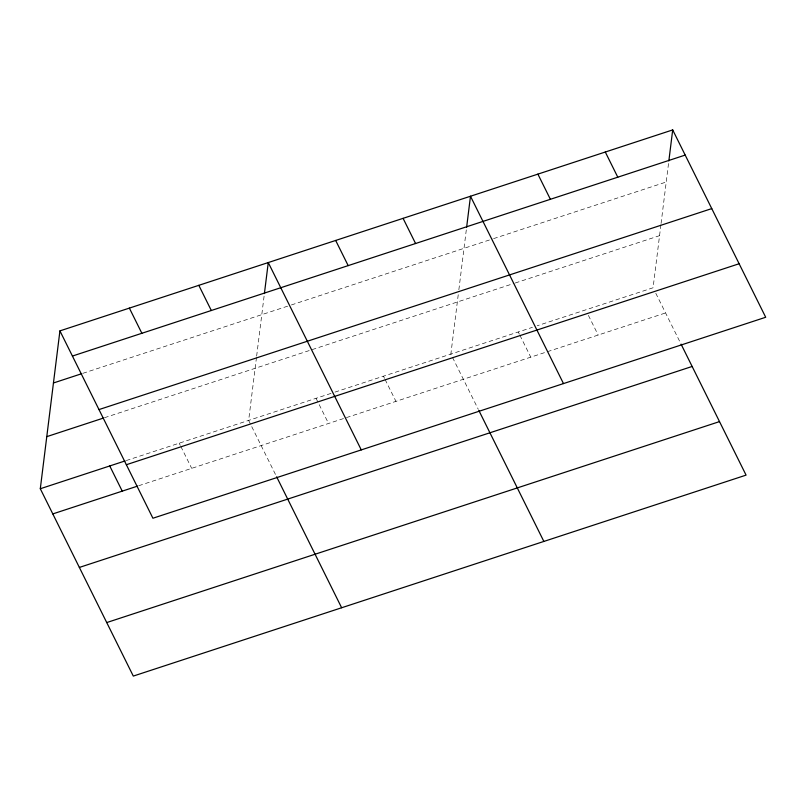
<?xml version="1.0" encoding="UTF-8"?>
<svg xmlns="http://www.w3.org/2000/svg" width="806" height="806" viewBox="0 0 806 806"><rect width="100%" height="100%" fill="white"/><g stroke="black" fill="none" stroke-linecap="round" stroke-linejoin="round"><path stroke-width="0.6" stroke-dasharray="4.03 3.02" d="M256.489 357.34L248.641 420.41L276.085 475.681M256.64 356.121L264.257 294.805M458.241 294.674L450.856 354.086L451.944 356.272M458.856 289.797L466.473 228.481M660.92 224.693L653.082 287.762L537.189 325.775M661.071 223.474L668.688 162.157M82.877 373.329L290.17 305.343M291.359 304.95L492.385 239.019M493.574 238.626L666.23 182.005M104.458 417.73L514.097 283.38M515.286 282.987L659.55 235.674M126.23 460.558L333.785 392.482M334.974 392.099L532.454 327.327M138.723 485.726L665.575 312.94M655.792 293.233L680.516 343.044M588.39 315.348L598.173 335.044M518.268 331.981L519.356 334.168M519.9 335.266L530.761 357.149M452.488 357.37L478.301 409.367M383.455 376.19L384.543 378.387M385.087 379.475L395.948 401.368M316.053 398.305L328.546 423.472M179.194 443.189L180.282 445.375M180.826 446.464L191.697 468.357"/><path stroke-width="1.21" d="M681.07 344.152L746.074 475.117L133.302 676.083L40.3 488.738L59.926 330.883L672.698 129.917L765.7 317.262L152.918 518.238L59.926 330.883M264.408 293.565L268.267 262.555L361.269 449.899M466.634 227.242L470.482 196.231L563.485 383.585M668.849 160.918L672.698 129.917M72.419 356.061L685.201 155.084M53.448 382.981L81.698 373.712M98.987 409.579L711.758 208.603M46.778 436.651L103.279 418.123M40.3 488.738L125.051 460.941M126.361 464.719L739.132 263.743M52.793 513.916L137.544 486.119M79.361 567.434L692.142 366.458M106.735 622.564L719.516 421.598M605.296 152.022L617.789 177.189M537.884 174.126L550.387 199.304M403.081 218.345L415.574 243.513M478.855 410.476L543.859 541.431M335.669 240.45L348.172 265.617M198.82 285.334L211.313 310.501M276.639 476.799L341.643 607.754M129.373 308.114L141.866 333.281M109.747 465.959L122.24 491.136"/></g></svg>
